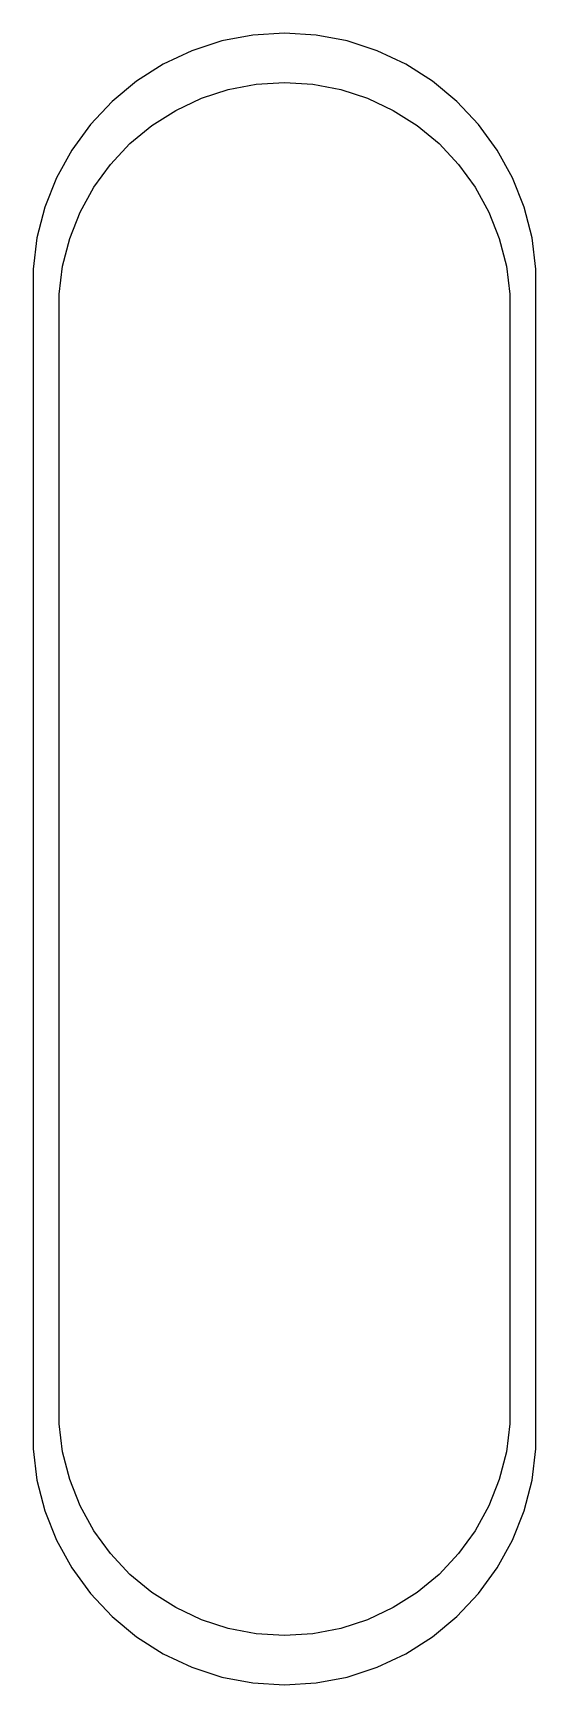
# Model space of a CAD drawing. Header units: metres. Extents: x -16 to 16, y -53 to 53.
import ezdxf

# ---------------------------------------------------------------- set-up
doc = ezdxf.new("R2010")
doc.units = ezdxf.units.M

msp = doc.modelspace()

# ---------------------------------------------------------------- linework, layer by layer
for p, q in [((0, 53.25), (-2.03665, 53.1219)), ((2.03665, 53.1219), (0, 53.25)), ((-4.0412, 52.7395), (-5.98201, 52.1089)), ((-2.03665, 53.1219), (-4.0412, 52.7395)), ((4.0412, 52.7395), (2.03665, 53.1219)), ((5.98201, 52.1089), (4.0412, 52.7395)), ((-7.82849, 51.24), (-9.5515, 50.1465)), ((-5.98201, 52.1089), (-7.82849, 51.24)), ((7.82849, 51.24), (5.98201, 52.1089)), ((9.5515, 50.1465), (7.82849, 51.24)), ((-9.5515, 50.1465), (-11.1239, 48.8457)), ((-1.82568, 49.9518), (0, 50.0667)), ((0, 50.0667), (1.82568, 49.9518)), ((11.1239, 48.8457), (9.5515, 50.1465)), ((-7.01753, 48.2649), (-5.36234, 49.0437)), ((-5.36234, 49.0437), (-3.62257, 49.609)), ((-3.62257, 49.609), (-1.82568, 49.9518)), ((1.82568, 49.9518), (3.62257, 49.609)), ((3.62257, 49.609), (5.36234, 49.0437)), ((5.36234, 49.0437), (7.01753, 48.2649)), ((-11.1239, 48.8457), (-12.5208, 47.3581)), ((-8.56206, 47.2847), (-7.01753, 48.2649)), ((7.01753, 48.2649), (8.56206, 47.2847)), ((12.5208, 47.3581), (11.1239, 48.8457)), ((-12.5208, 47.3581), (-13.7203, 45.7072)), ((-9.97156, 46.1186), (-8.56206, 47.2847)), ((8.56206, 47.2847), (9.97156, 46.1186)), ((13.7203, 45.7072), (12.5208, 47.3581)), ((-11.2238, 44.7851), (-9.97156, 46.1186)), ((9.97156, 46.1186), (11.2238, 44.7851)), ((-13.7203, 45.7072), (-14.7034, 43.9189)), ((-12.299, 43.3052), (-11.2238, 44.7851)), ((11.2238, 44.7851), (12.299, 43.3052)), ((14.7034, 43.9189), (13.7203, 45.7072)), ((-14.7034, 43.9189), (-15.4547, 42.0215)), ((15.4547, 42.0215), (14.7034, 43.9189)), ((-13.1803, 41.7022), (-12.299, 43.3052)), ((12.299, 43.3052), (13.1803, 41.7022)), ((-15.4547, 42.0215), (-15.9622, 40.0449)), ((-13.8537, 40.0013), (-13.1803, 41.7022)), ((13.1803, 41.7022), (13.8537, 40.0013)), ((15.9622, 40.0449), (15.4547, 42.0215)), ((-15.9622, 40.0449), (-16.2179, 38.0203)), ((-14.3086, 38.2295), (-13.8537, 40.0013)), ((13.8537, 40.0013), (14.3086, 38.2295)), ((16.2179, 38.0203), (15.9622, 40.0449)), ((-16.2179, 38.0203), (-16.2179, -38.0203)), ((-14.5379, 36.4146), (-14.3086, 38.2295)), ((14.3086, 38.2295), (14.5379, 36.4146)), ((16.2179, -38.0203), (16.2179, 38.0203)), ((-14.5379, -36.4146), (-14.5379, 36.4146)), ((14.5379, 36.4146), (14.5379, -36.4146)), ((-14.3086, -38.2295), (-14.5379, -36.4146)), ((14.5379, -36.4146), (14.3086, -38.2295)), ((-16.2179, -38.0203), (-15.9622, -40.0449)), ((-13.8537, -40.0013), (-14.3086, -38.2295)), ((14.3086, -38.2295), (13.8537, -40.0013)), ((15.9622, -40.0449), (16.2179, -38.0203)), ((-15.9622, -40.0449), (-15.4547, -42.0215)), ((-13.1803, -41.7022), (-13.8537, -40.0013)), ((13.8537, -40.0013), (13.1803, -41.7022)), ((15.4547, -42.0215), (15.9622, -40.0449)), ((-15.4547, -42.0215), (-14.7034, -43.9189)), ((-12.299, -43.3052), (-13.1803, -41.7022)), ((13.1803, -41.7022), (12.299, -43.3052)), ((14.7034, -43.9189), (15.4547, -42.0215)), ((-11.2238, -44.7851), (-12.299, -43.3052)), ((12.299, -43.3052), (11.2238, -44.7851)), ((-14.7034, -43.9189), (-13.7203, -45.7072)), ((13.7203, -45.7072), (14.7034, -43.9189)), ((-13.7203, -45.7072), (-12.5208, -47.3581)), ((-9.97156, -46.1186), (-11.2238, -44.7851)), ((11.2238, -44.7851), (9.97156, -46.1186)), ((12.5208, -47.3581), (13.7203, -45.7072)), ((-8.56206, -47.2847), (-9.97156, -46.1186)), ((9.97156, -46.1186), (8.56206, -47.2847)), ((-12.5208, -47.3581), (-11.1239, -48.8457)), ((-7.01753, -48.2649), (-8.56206, -47.2847)), ((8.56206, -47.2847), (7.01753, -48.2649)), ((11.1239, -48.8457), (12.5208, -47.3581)), ((-11.1239, -48.8457), (-9.5515, -50.1465)), ((-5.36234, -49.0437), (-7.01753, -48.2649)), ((7.01753, -48.2649), (5.36234, -49.0437)), ((9.5515, -50.1465), (11.1239, -48.8457)), ((-3.62257, -49.609), (-5.36234, -49.0437)), ((-1.82568, -49.9518), (-3.62257, -49.609)), ((0, -50.0667), (-1.82568, -49.9518)), ((1.82568, -49.9518), (0, -50.0667)), ((3.62257, -49.609), (1.82568, -49.9518)), ((5.36234, -49.0437), (3.62257, -49.609)), ((-9.5515, -50.1465), (-7.82849, -51.24)), ((7.82849, -51.24), (9.5515, -50.1465)), ((-7.82849, -51.24), (-5.98201, -52.1089)), ((-5.98201, -52.1089), (-4.0412, -52.7395)), ((4.0412, -52.7395), (5.98201, -52.1089)), ((5.98201, -52.1089), (7.82849, -51.24)), ((-4.0412, -52.7395), (-2.03665, -53.1219)), ((-2.03665, -53.1219), (0, -53.25)), ((0, -53.25), (2.03665, -53.1219)), ((2.03665, -53.1219), (4.0412, -52.7395))]:
    msp.add_line(p, q)

doc.saveas('drawing.dxf')
